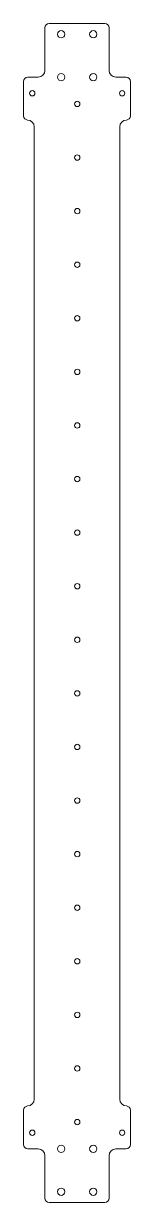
# Model space of a CAD drawing. Header units: millimetres. Extents: x -25 to 25, y -275 to 275.
import ezdxf

# ---------------------------------------------------------------- set-up
doc = ezdxf.new("R2010")
doc.units = ezdxf.units.MM

msp = doc.modelspace()

# ---------------------------------------------------------------- linework, layer by layer
at = {"color": 7, "linetype": 'Continuous', "lineweight": 15}
for p, q in [((13, 275), (-13, 275)), ((-15, 273), (-15, 253.18)), ((15, 253.18), (15, 273)), ((-25, 248), (-25, 232)), ((-18.18, 250), (-23, 250)), ((23, 250), (18.18, 250)), ((25, 232), (25, 248)), ((-20, 226.82), (-20, -226.82)), ((20, -226.82), (20, 226.82)), ((-25, -248), (-25, -232)), ((25, -232), (25, -248)), ((-18.18, -250), (-23, -250)), ((23, -250), (18.18, -250)), ((-15, -273), (-15, -253.18)), ((15, -253.18), (15, -273)), ((13, -275), (-13, -275))]:
    msp.add_line(p, q, dxfattribs=at)
for centre, radius in [((-7.38, 270), 1.7), ((7.62, 270), 1.7), ((-7.38, 250), 1.7), ((7.62, 250), 1.7), ((-20.89, 242.5), 1.25), ((21.11, 242.5), 1.25), ((0.11, 237.5), 1.25), ((0.11, 212.5), 1.25), ((0.11, 187.5), 1.25), ((0.11, 162.5), 1.25), ((0.11, 137.5), 1.25), ((0.11, 112.5), 1.25), ((0.11, 87.5), 1.25), ((0.11, 62.5), 1.25), ((0.11, 37.5), 1.25), ((0.11, 12.5), 1.25), ((0.11, -12.5), 1.25), ((0.11, -37.5), 1.25), ((0.11, -62.5), 1.25), ((0.11, -87.5), 1.25), ((0.11, -112.5), 1.25), ((0.11, -137.5), 1.25), ((0.11, -162.5), 1.25), ((0.11, -187.5), 1.25), ((0.11, -212.5), 1.25), ((0.11, -237.5), 1.25), ((-20.89, -242.5), 1.25), ((21.11, -242.5), 1.25), ((-7.38, -250), 1.7), ((7.62, -250), 1.7), ((-7.38, -270), 1.7), ((7.62, -270), 1.7)]:
    msp.add_circle(centre, radius, dxfattribs=at)
for centre, radius, start, end in [((-13, 273), 2, 90, 180), ((13, 273), 2, 0, 90), ((-18.18, 253.18), 3.17, 270, 0), ((18.18, 253.18), 3.18, 180, 270), ((-23, 248), 2, 90, 180), ((23, 248), 2, 0, 90), ((-23, 232), 2, 180, 268.0621), ((23, 232), 2, 271.9379, 0), ((-23.18, 226.82), 3.18, 0, 88.0621), ((23.18, 226.82), 3.18, 91.9379, 180), ((-23, -232), 2, 91.9379, 180), ((-23.18, -226.82), 3.18, 271.9379, 0), ((23.18, -226.82), 3.17, 180, 268.0621), ((23, -232), 2, 0, 88.0621), ((-23, -248), 2, 180, 270), ((-18.18, -253.18), 3.18, 0, 90), ((18.18, -253.18), 3.17, 90, 180), ((23, -248), 2, 270, 0), ((-13, -273), 2, 180, 270), ((13, -273), 2, 270, 0)]:
    msp.add_arc(centre, radius, start, end, dxfattribs=at)

doc.saveas('drawing.dxf')
